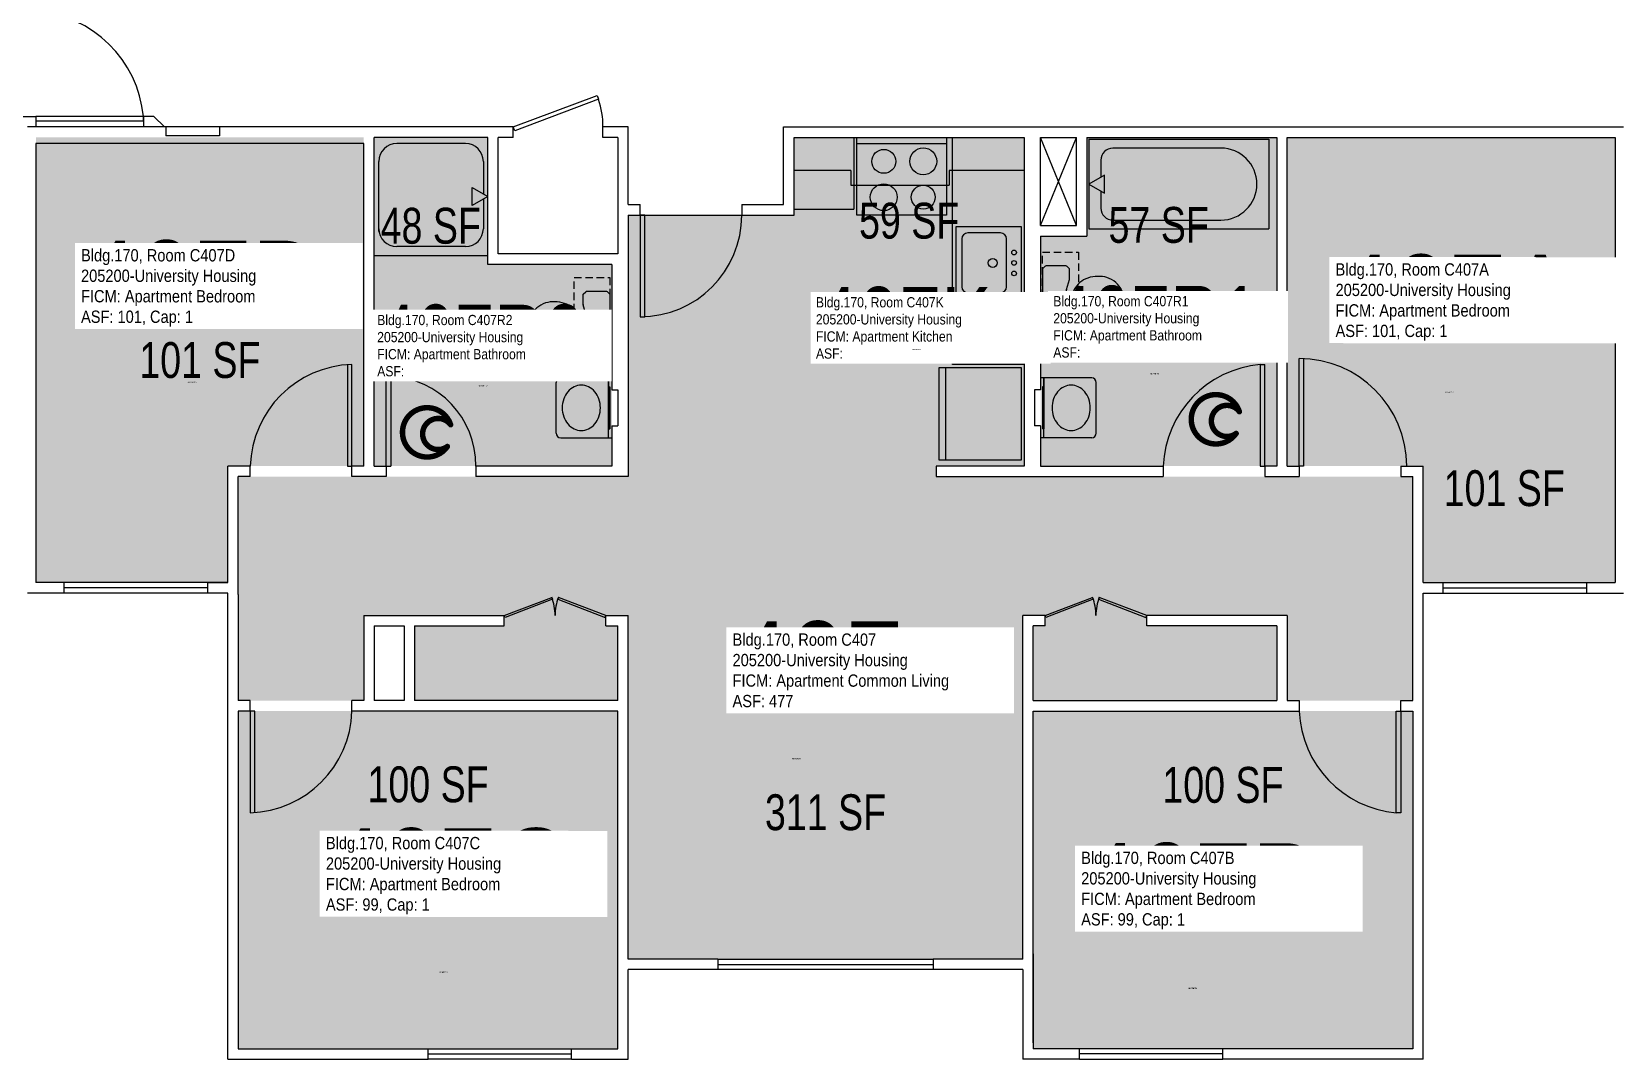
# Model space of a CAD drawing. Header units: inches. Extents: x -84 to 3020, y -51 to 1653.
# Drawn here: x 2012 to 2544, y -51 to 292 of the extents above; entities that cross this region are included whole.
import ezdxf
from ezdxf.enums import TextEntityAlignment as Align

# ---------------------------------------------------------------- set-up
doc = ezdxf.new("R2010")
doc.units = ezdxf.units.IN
doc.header["$LTSCALE"] = 10
doc.header["$MEASUREMENT"] = 0
doc.linetypes.add('DASHED2', pattern=[0.375, 0.25, -0.125])
doc.layers.get('0').update_dxf_attribs({"linetype": 'CONTINUOUS'})
for name, color, linetype in [('A-DOOR', 2, 'CONTINUOUS'), ('A-FLOR', 3, 'CONTINUOUS'), ('A-GLAZ', 1, 'CONTINUOUS'), ('A-IDEN-ICON', 4, 'CONTINUOUS'), ('A-IDEN-RNUM', 7, 'CONTINUOUS'), ('A-IDEN-SNUM', 4, 'CONTINUOUS'), ('A-IDEN-VNUM', 4, 'CONTINUOUS'), ('A-WALL', 5, 'CONTINUOUS'), ('AREA-TEXT', 3, 'CONTINUOUS'), ('P-SANR-FIXT', 2, 'CONTINUOUS'), ('Rooms-Category-Color', 7, 'CONTINUOUS'), ('Rooms-College-Color', 7, 'CONTINUOUS'), ('Rooms-Department-Color', 7, 'CONTINUOUS'), ('Rooms-Division-Color', 7, 'CONTINUOUS'), ('Rooms-Information', 7, 'CONTINUOUS')]:
    doc.layers.add(name, color=color, linetype=linetype)
doc.styles.add('CP_AREA', font='arial.ttf', dxfattribs={"height": 15})
doc.styles.add('CP_ROOMSNUMBER', font='arial.ttf', dxfattribs={"height": 1})
doc.styles.add('CP_ROOMVNUMBER', font='arial.ttf', dxfattribs={"width": 0.85, "height": 0.075})

# ---------------------------------------------------------------- blocks, each defined once
blk = doc.blocks.new('CPBATH')
at = {"color": 0, "linetype": 'ByBlock', "const_width": 0.0127}
for points in [[(0.0571, 0.0168, 0.861492), (-0.0551, 0, 1)], [(0.0571, 0.0168, 0.729002), (-0.0084, -0.0042, 1)], [(-0.0551, 0, 0.726902), (0.0487, -0.0337, 1)], [(-0.0084, -0.0042, 0.609468), (0.0487, -0.0337, 1)]]:
    blk.add_lwpolyline(points, format="xyb", dxfattribs=at)
at = {"color": 0, "linetype": 'ByBlock', "const_width": 0.00637}
for points in [[(0.0544, 0.0152, 1), (0.0599, 0.0184, 1)], [(0.0459, -0.0353, 1), (0.0515, -0.0321, 1)]]:
    blk.add_lwpolyline(points, format="xyb", close=True, dxfattribs=at)

msp = doc.modelspace()

# ---------------------------------------------------------------- hatches: boundary and pattern name
at = {"layer": 'Rooms-Category-Color', "true_color": 0x728ef3}
for points in [[(2077.87, 147.01), (2123.37, 147.01), (2123.37, 257.01), (2013.62, 257.01), (2013.62, 108.01), (2077.87, 108.01)], [(2164.87, 257.01), (2164.87, 214.51), (2206.37, 214.51), (2206.37, 147.01), (2126.87, 147.01), (2126.87, 257.01)], [(2267.37, 257.01), (2344.37, 257.01), (2344.37, 147.01), (2267.37, 147.01)], [(2365.37, 257.01), (2428.87, 257.01), (2428.87, 147.01), (2349.87, 147.01), (2349.87, 224.01), (2365.37, 224.01)], [(2477.87, 108.01), (2542.12, 108.01), (2542.12, 257.01), (2432.37, 257.01), (2432.37, 147.01), (2477.87, 147.01)], [(2081.37, 68.51), (2081.37, 143.51), (2211.87, 143.51), (2211.87, 231.01), (2267.37, 231.01), (2267.37, 147.01), (2314.88, 147.01), (2314.88, 143.51), (2474.37, 143.51), (2474.37, 68.51), (2432.37, 68.51), (2432.37, 97.01), (2385.37, 97.01), (2385.37, 93.51), (2428.87, 93.51), (2428.87, 68.51), (2347.37, 68.51), (2347.37, 93.51), (2351.37, 93.51), (2351.37, 97.01), (2343.87, 97.01), (2343.87, -17.99), (2211.87, -17.99), (2211.87, 97.01), (2204.37, 97.01), (2204.37, 93.51), (2208.37, 93.51), (2208.37, 68.51), (2140.37, 68.51), (2140.37, 93.51), (2170.37, 93.51), (2170.37, 97.01), (2123.37, 97.01), (2123.37, 68.51)], [(2081.37, 65.01), (2208.37, 65.01), (2208.37, -47.99), (2081.37, -47.99)], [(2347.37, 65.01), (2474.37, 65.01), (2474.37, -47.99), (2347.37, -47.99)]]:
    msp.add_hatch(color=171, dxfattribs=at).paths.add_polyline_path(points)
at = {"layer": 'Rooms-College-Color', "true_color": 0xadadad}
for points in [[(2077.87, 147.01), (2123.37, 147.01), (2123.37, 257.01), (2013.62, 257.01), (2013.62, 108.01), (2077.87, 108.01)], [(2164.87, 257.01), (2164.87, 214.51), (2206.37, 214.51), (2206.37, 147.01), (2126.87, 147.01), (2126.87, 257.01)], [(2267.37, 257.01), (2344.37, 257.01), (2344.37, 147.01), (2267.37, 147.01)], [(2365.37, 257.01), (2428.87, 257.01), (2428.87, 147.01), (2349.87, 147.01), (2349.87, 224.01), (2365.37, 224.01)], [(2477.87, 108.01), (2542.12, 108.01), (2542.12, 257.01), (2432.37, 257.01), (2432.37, 147.01), (2477.87, 147.01)], [(2081.37, 68.51), (2081.37, 143.51), (2211.87, 143.51), (2211.87, 231.01), (2267.37, 231.01), (2267.37, 147.01), (2314.88, 147.01), (2314.88, 143.51), (2474.37, 143.51), (2474.37, 68.51), (2432.37, 68.51), (2432.37, 97.01), (2385.37, 97.01), (2385.37, 93.51), (2428.87, 93.51), (2428.87, 68.51), (2347.37, 68.51), (2347.37, 93.51), (2351.37, 93.51), (2351.37, 97.01), (2343.87, 97.01), (2343.87, -17.99), (2211.87, -17.99), (2211.87, 97.01), (2204.37, 97.01), (2204.37, 93.51), (2208.37, 93.51), (2208.37, 68.51), (2140.37, 68.51), (2140.37, 93.51), (2170.37, 93.51), (2170.37, 97.01), (2123.37, 97.01), (2123.37, 68.51)], [(2081.37, 65.01), (2208.37, 65.01), (2208.37, -47.99), (2081.37, -47.99)], [(2347.37, 65.01), (2474.37, 65.01), (2474.37, -47.99), (2347.37, -47.99)]]:
    msp.add_hatch(color=253, dxfattribs=at).paths.add_polyline_path(points)
at = {"layer": 'Rooms-Department-Color', "true_color": 0x604aed}
for points in [[(2077.87, 147.01), (2123.37, 147.01), (2123.37, 257.01), (2013.62, 257.01), (2013.62, 108.01), (2077.87, 108.01)], [(2164.87, 257.01), (2164.87, 214.51), (2206.37, 214.51), (2206.37, 147.01), (2126.87, 147.01), (2126.87, 257.01)], [(2267.37, 257.01), (2344.37, 257.01), (2344.37, 147.01), (2267.37, 147.01)], [(2365.37, 257.01), (2428.87, 257.01), (2428.87, 147.01), (2349.87, 147.01), (2349.87, 224.01), (2365.37, 224.01)], [(2477.87, 108.01), (2542.12, 108.01), (2542.12, 257.01), (2432.37, 257.01), (2432.37, 147.01), (2477.87, 147.01)], [(2081.37, 68.51), (2081.37, 143.51), (2211.87, 143.51), (2211.87, 231.01), (2267.37, 231.01), (2267.37, 147.01), (2314.88, 147.01), (2314.88, 143.51), (2474.37, 143.51), (2474.37, 68.51), (2432.37, 68.51), (2432.37, 97.01), (2385.37, 97.01), (2385.37, 93.51), (2428.87, 93.51), (2428.87, 68.51), (2347.37, 68.51), (2347.37, 93.51), (2351.37, 93.51), (2351.37, 97.01), (2343.87, 97.01), (2343.87, -17.99), (2211.87, -17.99), (2211.87, 97.01), (2204.37, 97.01), (2204.37, 93.51), (2208.37, 93.51), (2208.37, 68.51), (2140.37, 68.51), (2140.37, 93.51), (2170.37, 93.51), (2170.37, 97.01), (2123.37, 97.01), (2123.37, 68.51)], [(2081.37, 65.01), (2208.37, 65.01), (2208.37, -47.99), (2081.37, -47.99)], [(2347.37, 65.01), (2474.37, 65.01), (2474.37, -47.99), (2347.37, -47.99)]]:
    msp.add_hatch(color=173, dxfattribs=at).paths.add_polyline_path(points)
at = {"layer": 'Rooms-Division-Color', "true_color": 0x604aed}
for points in [[(2077.87, 147.01), (2123.37, 147.01), (2123.37, 257.01), (2013.62, 257.01), (2013.62, 108.01), (2077.87, 108.01)], [(2164.87, 257.01), (2164.87, 214.51), (2206.37, 214.51), (2206.37, 147.01), (2126.87, 147.01), (2126.87, 257.01)], [(2267.37, 257.01), (2344.37, 257.01), (2344.37, 147.01), (2267.37, 147.01)], [(2365.37, 257.01), (2428.87, 257.01), (2428.87, 147.01), (2349.87, 147.01), (2349.87, 224.01), (2365.37, 224.01)], [(2477.87, 108.01), (2542.12, 108.01), (2542.12, 257.01), (2432.37, 257.01), (2432.37, 147.01), (2477.87, 147.01)], [(2081.37, 68.51), (2081.37, 143.51), (2211.87, 143.51), (2211.87, 231.01), (2267.37, 231.01), (2267.37, 147.01), (2314.88, 147.01), (2314.88, 143.51), (2474.37, 143.51), (2474.37, 68.51), (2432.37, 68.51), (2432.37, 97.01), (2385.37, 97.01), (2385.37, 93.51), (2428.87, 93.51), (2428.87, 68.51), (2347.37, 68.51), (2347.37, 93.51), (2351.37, 93.51), (2351.37, 97.01), (2343.87, 97.01), (2343.87, -17.99), (2211.87, -17.99), (2211.87, 97.01), (2204.37, 97.01), (2204.37, 93.51), (2208.37, 93.51), (2208.37, 68.51), (2140.37, 68.51), (2140.37, 93.51), (2170.37, 93.51), (2170.37, 97.01), (2123.37, 97.01), (2123.37, 68.51)], [(2081.37, 65.01), (2208.37, 65.01), (2208.37, -47.99), (2081.37, -47.99)], [(2347.37, 65.01), (2474.37, 65.01), (2474.37, -47.99), (2347.37, -47.99)]]:
    msp.add_hatch(color=173, dxfattribs=at).paths.add_polyline_path(points)

# ---------------------------------------------------------------- linework, layer by layer
at = {"layer": 'A-DOOR'}
for p, q in [((2173.37, 260.51), (2201.44, 271.09)), ((2201.94, 269.77), (2173.87, 259.18)), ((2201.44, 271.09), (2201.94, 269.77)), ((2049.62, 264.01), (2013.62, 264.01)), ((2013.62, 264.01), (2013.62, 262.59)), ((2013.62, 262.59), (2049.62, 262.59)), ((2049.62, 262.59), (2049.62, 264.01)), ((2173.87, 259.18), (2173.37, 260.51)), ((2215.87, 231.01), (2215.87, 197.01)), ((2217.37, 231.01), (2215.87, 231.01)), ((2215.87, 231.01), (2249.87, 231.01)), ((2217.37, 197.01), (2217.37, 231.01)), ((2215.87, 197.01), (2217.37, 197.01)), ((2117.87, 181.01), (2117.87, 147.01)), ((2119.37, 147.01), (2119.37, 181.01)), ((2423.37, 181.01), (2424.87, 181.01)), ((2423.37, 181.01), (2423.37, 147.01)), ((2424.87, 147.01), (2424.87, 181.01)), ((2436.37, 147.01), (2436.37, 183.01)), ((2437.87, 183.01), (2437.87, 147.01)), ((2130.87, 177.01), (2132.37, 177.01)), ((2130.87, 147.01), (2130.87, 177.01)), ((2132.37, 177.01), (2132.37, 147.01)), ((2117.87, 147.01), (2119.37, 147.01)), ((2130.87, 147.01), (2132.37, 147.01)), ((2423.37, 147.01), (2424.87, 147.01)), ((2437.87, 147.01), (2436.37, 147.01)), ((2170.37, 97.01), (2186.24, 103.09)), ((2186.5, 102.43), (2170.63, 96.34)), ((2186.24, 103.09), (2186.5, 102.43)), ((2188.5, 103.09), (2188.24, 102.43)), ((2188.24, 102.43), (2204.12, 96.34)), ((2204.37, 97.01), (2188.5, 103.09)), ((2351.37, 97.01), (2367.24, 103.09)), ((2367.5, 102.43), (2351.63, 96.34)), ((2367.24, 103.09), (2367.5, 102.43)), ((2369.5, 103.09), (2369.24, 102.43)), ((2369.24, 102.43), (2385.12, 96.34)), ((2385.37, 97.01), (2369.5, 103.09)), ((2170.63, 96.34), (2170.37, 97.01)), ((2204.12, 96.34), (2204.37, 97.01)), ((2351.63, 96.34), (2351.37, 97.01)), ((2385.12, 96.34), (2385.37, 97.01)), ((2086.87, 65.01), (2085.37, 65.01)), ((2085.37, 65.01), (2085.37, 31.01)), ((2086.87, 31.01), (2086.87, 65.01)), ((2468.87, 31.01), (2468.87, 65.01)), ((2468.87, 65.01), (2470.37, 65.01)), ((2470.37, 65.01), (2470.37, 31.01)), ((2470.37, 31.01), (2468.87, 31.01))]:
    msp.add_line(p, q, dxfattribs=at)
for centre, radius, start, end in [((2010.77, 260.37), 39.02, 5.3404, 85.8049), ((2176.18, 260.87), 27.2, 359.2241, 19.0522), ((2215.87, 231.01), 34, 270, 360), ((2120.33, 146.04), 34.97, 91.5758, 178.4242), ((2426.48, 145.5), 35.64, 94.9983, 177.5861), ((2436.37, 147.01), 36, 360, 90), ((2131.1, 147.26), 29.77, 359.5103, 87.5521), ((2170.37, 97.01), 17, 360, 20.9775), ((2204.37, 97.01), 17, 159.0225, 180), ((2351.37, 97.01), 17, 360, 20.9775), ((2385.37, 97.01), 17, 159.0225, 180), ((2084.41, 65.97), 34.97, 271.5758, 358.4242), ((2472.01, 66.54), 35.67, 182.4645, 264.9512)]:
    msp.add_arc(centre, radius, start, end, dxfattribs=at)
at = {"layer": 'A-FLOR'}
for p, q in [((2349.87, 227.51), (2361.87, 257.01)), ((2361.87, 227.51), (2349.87, 257.01))]:
    msp.add_line(p, q, dxfattribs=at)
at = {"layer": 'A-GLAZ'}
for p, q in [((2071.12, 108.01), (2023.12, 108.01)), ((2484.62, 108.01), (2532.62, 108.01)), ((2071.12, 106.26), (2023.12, 106.26)), ((2071.12, 104.51), (2023.12, 104.51)), ((2484.62, 106.26), (2532.62, 106.26)), ((2484.62, 104.51), (2532.62, 104.51)), ((2241.87, -17.99), (2313.87, -17.99)), ((2241.87, -19.74), (2313.87, -19.74)), ((2313.87, -21.49), (2241.87, -21.49)), ((2144.87, -47.99), (2192.87, -47.99)), ((2144.87, -49.74), (2192.87, -49.74)), ((2192.87, -51.49), (2144.87, -51.49)), ((2410.87, -47.99), (2362.87, -47.99)), ((2410.87, -49.74), (2362.87, -49.74)), ((2362.87, -51.49), (2410.87, -51.49))]:
    msp.add_line(p, q, dxfattribs=at)
at = {"layer": 'A-WALL'}
for p, q in [((2008.12, 264.01), (2013.62, 264.01)), ((2057.12, 260.51), (2010.87, 260.51)), ((2013.62, 264.01), (2013.62, 260.51)), ((2053.12, 264.01), (2049.62, 264.01)), ((2049.62, 264.01), (2049.62, 260.51)), ((2053.12, 264.01), (2056.62, 260.51)), ((2075.12, 260.51), (2057.12, 260.51)), ((2057.12, 260.51), (2057.12, 257.51)), ((2075.12, 260.51), (2075.12, 257.51)), ((2173.37, 260.51), (2075.12, 260.51)), ((2173.37, 257.01), (2173.37, 260.51)), ((2203.37, 257.01), (2203.37, 260.51)), ((2211.87, 260.51), (2203.37, 260.51)), ((2211.87, 234.51), (2211.87, 260.51)), ((2263.87, 234.51), (2263.87, 260.51)), ((2263.87, 260.51), (2544.87, 260.51)), ((2075.12, 257.51), (2057.12, 257.51)), ((2164.87, 257.01), (2126.87, 257.01)), ((2126.87, 147.01), (2126.87, 257.01)), ((2164.87, 214.51), (2164.87, 257.01)), ((2173.37, 257.01), (2168.37, 257.01)), ((2168.37, 218.01), (2168.37, 257.01)), ((2208.37, 257.01), (2203.37, 257.01)), ((2208.37, 257.01), (2208.37, 218.01)), ((2267.37, 257.01), (2344.37, 257.01)), ((2267.37, 231.01), (2267.37, 257.01)), ((2344.37, 257.01), (2344.37, 147.01)), ((2349.87, 257.01), (2361.87, 257.01)), ((2349.87, 227.51), (2349.87, 257.01)), ((2361.87, 227.51), (2361.87, 257.01)), ((2365.37, 257.01), (2428.87, 257.01)), ((2365.37, 257.01), (2365.37, 224.01)), ((2428.87, 257.01), (2428.87, 147.01)), ((2432.37, 257.01), (2542.12, 257.01)), ((2432.37, 147.01), (2432.37, 257.01)), ((2542.12, 257.01), (2542.12, 108.01)), ((2123.37, 255.01), (2013.62, 255.01)), ((2013.62, 255.01), (2013.62, 108.01)), ((2123.37, 147.01), (2123.37, 255.01)), ((2211.87, 234.51), (2215.87, 234.51)), ((2215.87, 231.01), (2215.87, 234.51)), ((2249.87, 234.51), (2263.87, 234.51)), ((2249.87, 234.51), (2249.87, 231.01)), ((2211.87, 231.01), (2211.87, 143.51)), ((2211.87, 231.01), (2215.87, 231.01)), ((2249.87, 231.01), (2267.37, 231.01)), ((2349.87, 227.51), (2361.87, 227.51)), ((2349.87, 224.01), (2365.37, 224.01)), ((2349.87, 224.01), (2349.87, 172.51)), ((2208.37, 218.01), (2168.37, 218.01)), ((2206.37, 214.51), (2164.87, 214.51)), ((2206.37, 214.51), (2206.37, 172.51)), ((2206.37, 172.51), (2208.37, 172.51)), ((2208.37, 172.51), (2208.37, 160.51)), ((2349.87, 172.51), (2347.86, 172.51)), ((2347.86, 172.51), (2347.86, 160.51)), ((2206.37, 160.51), (2206.37, 147.01)), ((2206.37, 160.51), (2208.37, 160.51)), ((2349.87, 160.51), (2347.86, 160.51)), ((2349.87, 160.51), (2349.87, 147.01)), ((2085.37, 147.01), (2077.87, 147.01)), ((2077.87, 108.01), (2077.87, 147.01)), ((2085.37, 143.51), (2085.37, 147.01)), ((2119.37, 143.51), (2119.37, 147.01)), ((2123.37, 147.01), (2119.37, 147.01)), ((2126.87, 147.01), (2130.87, 147.01)), ((2130.87, 147.01), (2130.87, 143.51)), ((2130.87, 147.01), (2130.87, 143.51)), ((2160.87, 147.01), (2160.87, 143.51)), ((2206.37, 147.01), (2160.87, 147.01)), ((2314.88, 147.01), (2314.88, 143.51)), ((2344.37, 147.01), (2314.88, 147.01)), ((2349.87, 147.01), (2390.87, 147.01)), ((2367.5, 147.01), (2386.87, 147.01)), ((2390.87, 147.01), (2390.87, 143.51)), ((2424.87, 147.01), (2424.87, 143.51)), ((2428.87, 147.01), (2424.87, 147.01)), ((2432.37, 147.01), (2436.37, 147.01)), ((2436.37, 147.01), (2436.37, 143.51)), ((2436.37, 147.01), (2436.37, 143.51)), ((2470.37, 147.01), (2470.37, 143.51)), ((2470.37, 147.01), (2477.87, 147.01)), ((2477.87, 108.01), (2477.87, 147.01)), ((2085.37, 143.51), (2081.37, 143.51)), ((2081.37, 104.01), (2081.37, 143.51)), ((2130.87, 143.51), (2119.37, 143.51)), ((2211.87, 143.51), (2160.87, 143.51)), ((2314.88, 143.51), (2344.37, 143.51)), ((2344.37, 143.51), (2390.87, 143.51)), ((2424.87, 143.51), (2436.37, 143.51)), ((2470.37, 143.51), (2474.37, 143.51)), ((2474.37, 104.51), (2474.37, 143.51)), ((2023.12, 108.01), (2013.62, 108.01)), ((2023.12, 104.51), (2023.12, 108.01)), ((2071.12, 108.01), (2077.87, 108.01)), ((2077.87, 108.01), (2071.12, 108.01)), ((2071.12, 104.51), (2071.12, 108.01)), ((2477.87, 108.01), (2484.62, 108.01)), ((2484.62, 104.51), (2484.62, 108.01)), ((2532.62, 108.01), (2542.12, 108.01)), ((2532.62, 104.51), (2532.62, 108.01)), ((2023.12, 104.51), (2010.87, 104.51)), ((2077.87, 104.51), (2071.12, 104.51)), ((2077.87, -51.49), (2077.87, 104.51)), ((2081.37, 104.01), (2081.37, 68.51)), ((2477.87, -51.49), (2477.87, 104.51)), ((2477.87, 104.51), (2484.62, 104.51)), ((2532.62, 104.51), (2544.87, 104.51)), ((2123.37, 97.01), (2170.37, 97.01)), ((2123.37, 97.01), (2123.37, 68.51)), ((2170.37, 93.51), (2170.37, 97.01)), ((2204.37, 93.51), (2204.37, 97.01)), ((2204.37, 97.01), (2211.87, 97.01)), ((2211.87, -17.99), (2211.87, 97.01)), ((2351.37, 97.01), (2343.87, 97.01)), ((2343.87, -17.99), (2343.87, 97.01)), ((2351.37, 93.51), (2351.37, 97.01)), ((2385.37, 93.51), (2385.37, 97.01)), ((2432.37, 97.01), (2385.37, 97.01)), ((2432.37, 97.01), (2432.37, 68.51)), ((2126.87, 93.51), (2136.87, 93.51)), ((2126.87, 93.51), (2126.87, 68.51)), ((2136.87, 93.51), (2136.87, 68.51)), ((2140.37, 93.51), (2170.37, 93.51)), ((2140.37, 93.51), (2140.37, 68.51)), ((2204.37, 93.51), (2208.37, 93.51)), ((2208.37, 68.51), (2208.37, 93.51)), ((2351.37, 93.51), (2347.37, 93.51)), ((2347.37, 68.51), (2347.37, 93.51)), ((2428.87, 93.51), (2385.37, 93.51)), ((2428.87, 93.51), (2428.87, 68.51)), ((2085.37, 68.51), (2081.37, 68.51)), ((2081.37, 65.01), (2081.37, -47.99)), ((2085.37, 65.01), (2081.37, 65.01)), ((2085.37, 65.01), (2085.37, 68.51)), ((2119.37, 65.01), (2119.37, 68.51)), ((2123.37, 68.51), (2119.37, 68.51)), ((2208.37, 65.01), (2119.37, 65.01)), ((2136.87, 68.51), (2126.87, 68.51)), ((2208.37, 68.51), (2140.37, 68.51)), ((2208.37, -16.24), (2208.37, 65.01)), ((2347.37, 68.51), (2428.87, 68.51)), ((2347.37, 65.01), (2436.37, 65.01)), ((2347.37, -16.24), (2347.37, 65.01)), ((2432.37, 68.51), (2436.37, 68.51)), ((2436.37, 68.51), (2436.37, 65.01)), ((2470.37, 68.51), (2474.37, 68.51)), ((2470.37, 65.01), (2470.37, 68.51)), ((2470.37, 65.01), (2474.37, 65.01)), ((2474.37, 65.01), (2474.37, -47.99)), ((2208.37, -47.99), (2208.37, -16.24)), ((2241.87, -17.99), (2211.87, -17.99)), ((2241.87, -17.99), (2241.87, -21.49)), ((2343.87, -17.99), (2313.87, -17.99)), ((2313.87, -17.99), (2313.87, -21.49)), ((2347.37, -16.24), (2347.37, -47.99)), ((2347.37, -45.99), (2347.37, -16.24)), ((2241.87, -21.49), (2211.87, -21.49)), ((2211.87, -51.49), (2211.87, -21.49)), ((2343.87, -21.49), (2313.87, -21.49)), ((2077.87, -51.49), (2144.87, -51.49)), ((2081.37, -47.99), (2144.87, -47.99)), ((2144.87, -51.49), (2144.87, -47.99)), ((2192.87, -47.99), (2208.37, -47.99)), ((2192.87, -51.49), (2192.87, -47.99)), ((2192.87, -51.49), (2211.87, -51.49)), ((2362.87, -51.49), (2343.87, -51.49)), ((2362.87, -47.99), (2347.37, -47.99)), ((2362.87, -51.49), (2362.87, -47.99)), ((2474.37, -47.99), (2410.87, -47.99)), ((2410.87, -51.49), (2410.87, -47.99)), ((2477.87, -51.49), (2410.87, -51.49))]:
    msp.add_line(p, q, dxfattribs=at)
at = {"layer": 'A-WALL', "linetype": 'Continuous'}
for p, q in [((2474.37, 68.51), (2474.37, 104.51)), ((2343.87, -21.49), (2343.87, -51.49))]:
    msp.add_line(p, q, dxfattribs=at)
at = {"layer": 'P-SANR-FIXT', "linetype": 'Continuous'}
msp.add_line((2287.37, 257.01), (2287.37, 233.01), dxfattribs=at)
at = {"layer": 'P-SANR-FIXT'}
for p, q in [((2288.37, 231.01), (2288.37, 257.01)), ((2318.37, 257.01), (2318.37, 231.01)), ((2320.37, 181.01), (2320.37, 257.01)), ((2366, 256.38), (2426.25, 256.38)), ((2366, 256.38), (2366, 226.38)), ((2426.25, 256.38), (2426.25, 226.38)), ((2157.37, 254.97), (2134.37, 254.97)), ((2288.37, 254.93), (2318.37, 254.93)), ((2410.18, 253.43), (2374.03, 253.43)), ((2128.37, 225.47), (2128.37, 248.97)), ((2163.37, 248.97), (2163.37, 238.09)), ((2286.37, 245.93), (2267.37, 245.93)), ((2286.37, 245.93), (2286.37, 241.01)), ((2319.3, 245.93), (2319.3, 241.01)), ((2344.37, 245.93), (2319.3, 245.93)), ((2370.01, 249.41), (2370.01, 243.7)), ((2159.68, 240.22), (2164.87, 237.22)), ((2159.68, 234.22), (2159.68, 240.22)), ((2286.37, 241.01), (2319.3, 241.01)), ((2371.19, 244.38), (2366, 241.38)), ((2366, 241.38), (2371.19, 238.38)), ((2371.19, 238.38), (2371.19, 244.38)), ((2164.87, 237.22), (2159.68, 234.22)), ((2163.37, 236.36), (2163.37, 226.47)), ((2370.01, 239.06), (2370.01, 233.35)), ((2267.37, 233.01), (2287.37, 233.01)), ((2318.37, 231.01), (2288.37, 231.01)), ((2374.03, 229.33), (2410.18, 229.33)), ((2343.47, 227.05), (2321.47, 227.05)), ((2321.47, 227.05), (2321.47, 203.05)), ((2336.47, 225.05), (2325.47, 225.05)), ((2343.47, 203.05), (2343.47, 227.05)), ((2366, 226.38), (2426.25, 226.38)), ((2157.37, 220.47), (2134.37, 220.47)), ((2323.47, 223.05), (2323.47, 207.05)), ((2338.47, 207.05), (2338.47, 223.05)), ((2126.87, 217.51), (2164.87, 217.51)), ((2351.37, 213.88), (2350.5, 213.01)), ((2350.5, 213.01), (2350.5, 194.18)), ((2358.32, 214.01), (2351.67, 214.01)), ((2359.5, 213.01), (2358.62, 213.88)), ((2359.5, 209.51), (2359.5, 213.01)), ((2358.51, 206.06), (2359.5, 209.51)), ((2196.75, 204.51), (2197.62, 205.38)), ((2196.75, 201.06), (2196.75, 204.51)), ((2197.92, 205.51), (2204.57, 205.51)), ((2204.87, 205.38), (2205.75, 204.51)), ((2205.75, 204.51), (2205.75, 185.68)), ((2343.47, 203.05), (2321.47, 203.05)), ((2336.47, 205.05), (2325.47, 205.05)), ((2358.5, 201.06), (2358.5, 205.95)), ((2197.73, 197.56), (2196.76, 200.95)), ((2197.75, 192.56), (2197.75, 197.45)), ((2359.5, 197.51), (2358.51, 200.95)), ((2359.5, 194.18), (2359.5, 197.51)), ((2196.76, 189.06), (2197.73, 192.45)), ((2350.62, 193.88), (2351.5, 193.01)), ((2351.5, 193.01), (2358.5, 193.01)), ((2358.5, 193.01), (2359.37, 193.88)), ((2196.75, 185.68), (2196.75, 188.95)), ((2197.75, 184.51), (2196.87, 185.38)), ((2204.57, 184.51), (2197.75, 184.51)), ((2205.62, 185.38), (2204.87, 184.63)), ((2344.37, 181.01), (2320.37, 181.01)), ((2189.25, 176.51), (2206.37, 176.51)), ((2205.25, 156.51), (2205.25, 176.51)), ((2205.25, 176.51), (2205.25, 159.51)), ((2315.87, 180.01), (2343.37, 180.01)), ((2315.87, 149.01), (2315.87, 180.01)), ((2318.12, 149.01), (2318.12, 180.01)), ((2343.37, 180.01), (2343.37, 149.01)), ((2366.98, 176.51), (2349.86, 176.51)), ((2350.98, 156.51), (2350.98, 176.51)), ((2350.98, 176.51), (2350.98, 159.51)), ((2187.75, 158.01), (2187.75, 175.01)), ((2205.25, 173.51), (2205.75, 173.51)), ((2205.75, 173.51), (2205.75, 159.51)), ((2350.98, 173.51), (2350.48, 173.51)), ((2350.48, 173.51), (2350.48, 159.51)), ((2368.48, 158.01), (2368.48, 175.01)), ((2205.25, 159.51), (2205.75, 159.51)), ((2350.98, 159.51), (2350.48, 159.51)), ((2189.25, 156.51), (2206.37, 156.51)), ((2366.98, 156.51), (2349.86, 156.51)), ((2343.37, 149.01), (2315.87, 149.01))]:
    msp.add_line(p, q, dxfattribs=at)
at = {"layer": 'P-SANR-FIXT', "linetype": 'DASHED2'}
for p, q in [((2350.5, 188.59), (2350.5, 218.59)), ((2350.5, 218.59), (2362.5, 218.59)), ((2362.5, 218.59), (2362.5, 188.59)), ((2193.75, 180.09), (2193.75, 210.09)), ((2193.75, 210.09), (2205.75, 210.09)), ((2205.75, 210.09), (2205.75, 180.09)), ((2362.5, 188.59), (2350.5, 188.59)), ((2205.75, 180.09), (2193.75, 180.09))]:
    msp.add_line(p, q, dxfattribs=at)
at = {"layer": 'P-SANR-FIXT'}
for centre, radius in [((2297.37, 249), 4), ((2310.59, 249), 4.5), ((2297.37, 237.01), 4.5), ((2310.59, 237.01), 4), ((2340.97, 218.5), 0.791), ((2333.84, 215.01), 1.5), ((2340.97, 215), 0.791), ((2340.97, 211.5), 0.791)]:
    msp.add_circle(centre, radius, dxfattribs=at)
for centre, radius, start, end in [((2134.37, 248.97), 6, 90, 180), ((2157.37, 248.97), 6, 360, 90), ((2374.03, 249.41), 4.02, 90, 180), ((2410.18, 241.38), 12.05, 270, 90), ((2374.03, 233.35), 4.02, 180, 270), ((2134.37, 226.47), 6, 180, 270), ((2157.37, 226.47), 6, 270, 360), ((2325.47, 223.05), 2, 90, 180), ((2336.47, 223.05), 2, 360, 90), ((2351.67, 213.59), 0.418, 90, 135), ((2358.32, 213.59), 0.418, 45, 90), ((2367.6, 202.85), 7.26, 129.4725, 153.2988), ((2368.45, 201.82), 8.59, 108.8354, 129.4725), ((2369, 200.21), 10.29, 90, 108.8354), ((2369.52, 202.65), 7.87, 71.1646, 93.7754), ((2369.01, 201.18), 9.43, 50.5275, 71.1646), ((2370.39, 202.85), 7.26, 26.7012, 50.5275), ((2186.73, 194.15), 7.87, 86.2246, 108.8354), ((2187.25, 191.71), 10.29, 71.1646, 90), ((2197.92, 205.09), 0.418, 90, 135), ((2204.57, 205.09), 0.418, 45, 90), ((2325.47, 207.05), 2, 180, 270), ((2336.47, 207.05), 2, 270, 360), ((2358.92, 205.95), 0.418, 164.0546, 180), ((2366.3, 203.51), 5.8, 153.2988, 180), ((2366.3, 203.51), 5.8, 180, 206.7012), ((2371.69, 203.51), 5.8, 360, 26.7012), ((2371.69, 203.51), 5.8, 333.2988, 360), ((2184.55, 195.01), 5.8, 153.2988, 180), ((2185.85, 194.35), 7.26, 129.4725, 153.2988), ((2187.23, 192.68), 9.43, 108.8354, 129.4725), ((2187.8, 193.32), 8.59, 50.5275, 71.1646), ((2188.64, 194.35), 7.26, 26.7012, 50.5275), ((2189.94, 195.01), 5.8, 360, 26.7012), ((2197.17, 201.06), 0.418, 180, 195.9454), ((2197.33, 197.45), 0.418, 360, 15.9454), ((2358.92, 201.06), 0.418, 180, 195.9454), ((2367.6, 204.16), 7.26, 206.7012, 230.5275), ((2368.45, 205.19), 8.59, 230.5275, 251.1646), ((2369, 206.8), 10.29, 251.1646, 270), ((2369, 206.8), 10.29, 270, 288.8354), ((2369.55, 205.19), 8.59, 288.8354, 309.4725), ((2370.39, 204.16), 7.26, 309.4725, 333.2988), ((2184.55, 195.01), 5.8, 180, 206.7012), ((2185.85, 195.66), 7.26, 206.7012, 230.5275), ((2188.64, 195.66), 7.26, 309.4725, 333.2988), ((2189.94, 195.01), 5.8, 333.2988, 360), ((2197.33, 192.56), 0.418, 344.0546, 360), ((2350.92, 194.18), 0.418, 180, 225), ((2359.08, 194.18), 0.418, 315, 360), ((2186.7, 196.69), 8.59, 230.5275, 251.1646), ((2187.25, 198.3), 10.29, 251.1646, 270), ((2187.25, 198.3), 10.29, 270, 288.8354), ((2187.8, 196.69), 8.59, 288.8354, 309.4725), ((2197.17, 185.68), 0.418, 180, 225), ((2204.57, 184.92), 0.418, 270, 315), ((2205.33, 185.68), 0.418, 315, 360), ((2189.25, 175.01), 1.5, 90, 180), ((2366.98, 175.01), 1.5, 360, 90), ((2197.48, 166.95), 7.65, 139.8991, 160.7706), ((2196.67, 167.63), 6.59, 116.1916, 139.8991), ((2196.15, 168.69), 5.42, 90, 116.1916), ((2196.15, 168.69), 5.42, 63.8084, 90), ((2195.63, 167.63), 6.59, 40.1009, 63.8084), ((2194.82, 166.95), 7.65, 19.2294, 40.1009), ((2361.41, 166.95), 7.65, 139.8991, 160.7706), ((2360.6, 167.63), 6.59, 116.1916, 139.8991), ((2360.08, 168.69), 5.42, 90, 116.1916), ((2360.08, 168.69), 5.42, 63.8084, 90), ((2359.57, 167.63), 6.59, 40.1009, 63.8084), ((2358.76, 166.95), 7.65, 19.2294, 40.1009), ((2198.75, 166.51), 9, 160.7706, 180), ((2198.75, 166.51), 9, 180, 199.2294), ((2193.54, 166.51), 9, 360, 19.2294), ((2193.54, 166.51), 9, 340.7706, 360), ((2362.69, 166.51), 9, 160.7706, 180), ((2362.69, 166.51), 9, 180, 199.2294), ((2357.48, 166.51), 9, 360, 19.2294), ((2357.48, 166.51), 9, 340.7706, 360), ((2197.48, 166.06), 7.65, 199.2294, 220.1009), ((2196.67, 165.38), 6.59, 220.1009, 243.8084), ((2195.63, 165.38), 6.59, 296.1916, 319.8991), ((2194.82, 166.06), 7.65, 319.8991, 340.7706), ((2361.41, 166.06), 7.65, 199.2294, 220.1009), ((2360.6, 165.38), 6.59, 220.1009, 243.8084), ((2359.57, 165.38), 6.59, 296.1916, 319.8991), ((2358.76, 166.06), 7.65, 319.8991, 340.7706), ((2189.25, 158.01), 1.5, 180, 270), ((2196.15, 164.32), 5.42, 243.8084, 270), ((2196.15, 164.32), 5.42, 270, 296.1916), ((2360.08, 164.32), 5.42, 243.8084, 270), ((2360.08, 164.32), 5.42, 270, 296.1916), ((2366.98, 158.01), 1.5, 270, 360)]:
    msp.add_arc(centre, radius, start, end, dxfattribs=at)

# ---------------------------------------------------------------- block references
at = {"layer": 'A-IDEN-ICON', "xscale": 144.0000000054812, "yscale": 144.0000000054812, "zscale": 144.0000000054812, "rotation": 0.9568004009583855}
for p in [(2408.2, 162.67), (2144.24, 158.3)]:
    msp.add_blockref('CPBATH', p, dxfattribs=at)

# ---------------------------------------------------------------- texts
at = {"layer": 'A-IDEN-RNUM', "style": 'CP_ROOMSNUMBER'}
for s, p in [('0407-K0', (2306.89, 185.84)), ('0407-R1', (2386.61, 177.68)), ('0407-R2', (2161.74, 173.67))]:
    msp.add_text(s, height=0.36, dxfattribs=at).set_placement(p)
for s, rotation, p in [('0407-D0', 359.98, (2064.45, 174.91)), ('0407-A0', 359.9761, (2485.02, 171.6)), ('0407-00', 359.98, (2266.79, 48.92)), ('0407-C0', 359.9761, (2148.62, -22.59)), ('0407-B0', 359.98, (2399.33, -27.94))]:
    msp.add_text(s, height=0.36, rotation=rotation, dxfattribs=at).set_placement(p)
at = {"layer": 'A-IDEN-SNUM', "style": 'CP_ROOMSNUMBER'}
for s, p in [('1700C407K0', (2306.89, 185.84)), ('1700C407R1', (2386.61, 177.68)), ('1700C407R2', (2161.74, 173.67))]:
    msp.add_text(s, height=0.36, dxfattribs=at).set_placement(p)
for s, rotation, p in [('1700C407D0', 359.98, (2064.45, 174.91)), ('1700C407A0', 359.9761, (2485.02, 171.6)), ('1700C40700', 359.98, (2266.79, 48.92)), ('1700C407C0', 359.9761, (2148.62, -22.59)), ('1700C407B0', 359.98, (2399.33, -27.94))]:
    msp.add_text(s, height=0.36, rotation=rotation, dxfattribs=at).set_placement(p)
at = {"layer": 'A-IDEN-VNUM', "style": 'CP_ROOMVNUMBER', "width": 0.85}
for s, rotation, p in [('407D', 359.9761, (2028.73, 193.71)), ('407A', 359.9801, (2448.56, 188.97)), ('407', 359.9761, (2246.76, 66.27)), ('407C', 359.9761, (2110.68, -3.01)), ('407B', 359.9761, (2363.43, -7.97))]:
    msp.add_text(s, height=28.8, rotation=rotation, dxfattribs=at).set_placement(p)
at = {"layer": 'A-IDEN-VNUM', "style": 'CP_ROOMVNUMBER'}
for s, width, p in [('407R1', 0.7, (2354.1, 183.3)), ('407K', 0.75, (2274.66, 182.93, 0)), ('407R2', 0.7, (2127.85, 177))]:
    msp.add_text(s, height=24, dxfattribs=dict(at, width=width)).set_placement(p)
at = {"layer": 'AREA-TEXT', "style": 'CP_AREA', "width": 0.75}
for s, p in [('59 SF', (2305.87, 229.15)), ('57 SF', (2389.37, 227.74)), ('48 SF', (2145.77, 227.45)), ('101 SF', (2068.5, 182.51)), ('101 SF', (2505.01, 139.63)), ('100 SF', (2144.87, 40.51)), ('100 SF', (2410.87, 40.33)), ('311 SF', (2277.87, 31.17))]:
    msp.add_text(s, height=12, dxfattribs=at).set_placement(p, align=Align.MIDDLE_CENTER)

# ---------------------------------------------------------------- next in the draw order: texts
at = {"layer": 'Rooms-Information', "char_height": 4.1143, "width": 92.16, "attachment_point": 7, "style": 'CP_ROOMVNUMBER', "bg_fill": 3, "box_fill_scale": 1.5, "bg_fill_color": 256, "bg_fill_true_color": 13158600, "bg_fill_transparency": 0}
for s, insert, rotation in [('Bldg.170, Room C407D^M^J205200-University Housing^M^JFICM: Apartment Bedroom^M^JASF: 101, Cap: 1', (2028.73, 193.71), 359.9761), ('Bldg.170, Room C407A^M^J205200-University Housing^M^JFICM: Apartment Bedroom^M^JASF: 101, Cap: 1', (2448.56, 188.97), 359.9801), ('Bldg.170, Room C407^M^J205200-University Housing^M^JFICM: Apartment Common Living^M^JASF: 477', (2246.76, 66.27), 359.9761), ('Bldg.170, Room C407C^M^J205200-University Housing^M^JFICM: Apartment Bedroom^M^JASF: 99, Cap: 1', (2110.68, -3.01), 359.9761), ('Bldg.170, Room C407B^M^J205200-University Housing^M^JFICM: Apartment Bedroom^M^JASF: 99, Cap: 1', (2363.43, -7.97), 359.9761)]:
    msp.add_mtext(s, dxfattribs=dict(at, insert=insert, rotation=rotation))
at = {"layer": 'Rooms-Information', "char_height": 3.4286, "width": 76.8, "attachment_point": 7, "style": 'CP_ROOMVNUMBER', "bg_fill": 3, "box_fill_scale": 1.5, "bg_fill_color": 256, "bg_fill_true_color": 13158600, "bg_fill_transparency": 0}
for s, insert in [('Bldg.170, Room C407K^M^J205200-University Housing^M^JFICM: Apartment Kitchen^M^JASF: ', (2274.66, 182.93, 0)), ('Bldg.170, Room C407R2^M^J205200-University Housing^M^JFICM: Apartment Bathroom^M^JASF: ', (2127.85, 177))]:
    msp.add_mtext(s, dxfattribs=dict(at, insert=insert))

# ---------------------------------------------------------------- next in the draw order: texts
at = {"layer": 'Rooms-Information', "insert": (2354.1, 183.3), "char_height": 3.4286, "width": 76.8, "attachment_point": 7, "style": 'CP_ROOMVNUMBER', "bg_fill": 3, "box_fill_scale": 1.5, "bg_fill_color": 256, "bg_fill_true_color": 13158600, "bg_fill_transparency": 0}
msp.add_mtext('Bldg.170, Room C407R1^M^J205200-University Housing^M^JFICM: Apartment Bathroom^M^JASF: ', dxfattribs=at)

doc.saveas('drawing.dxf')
